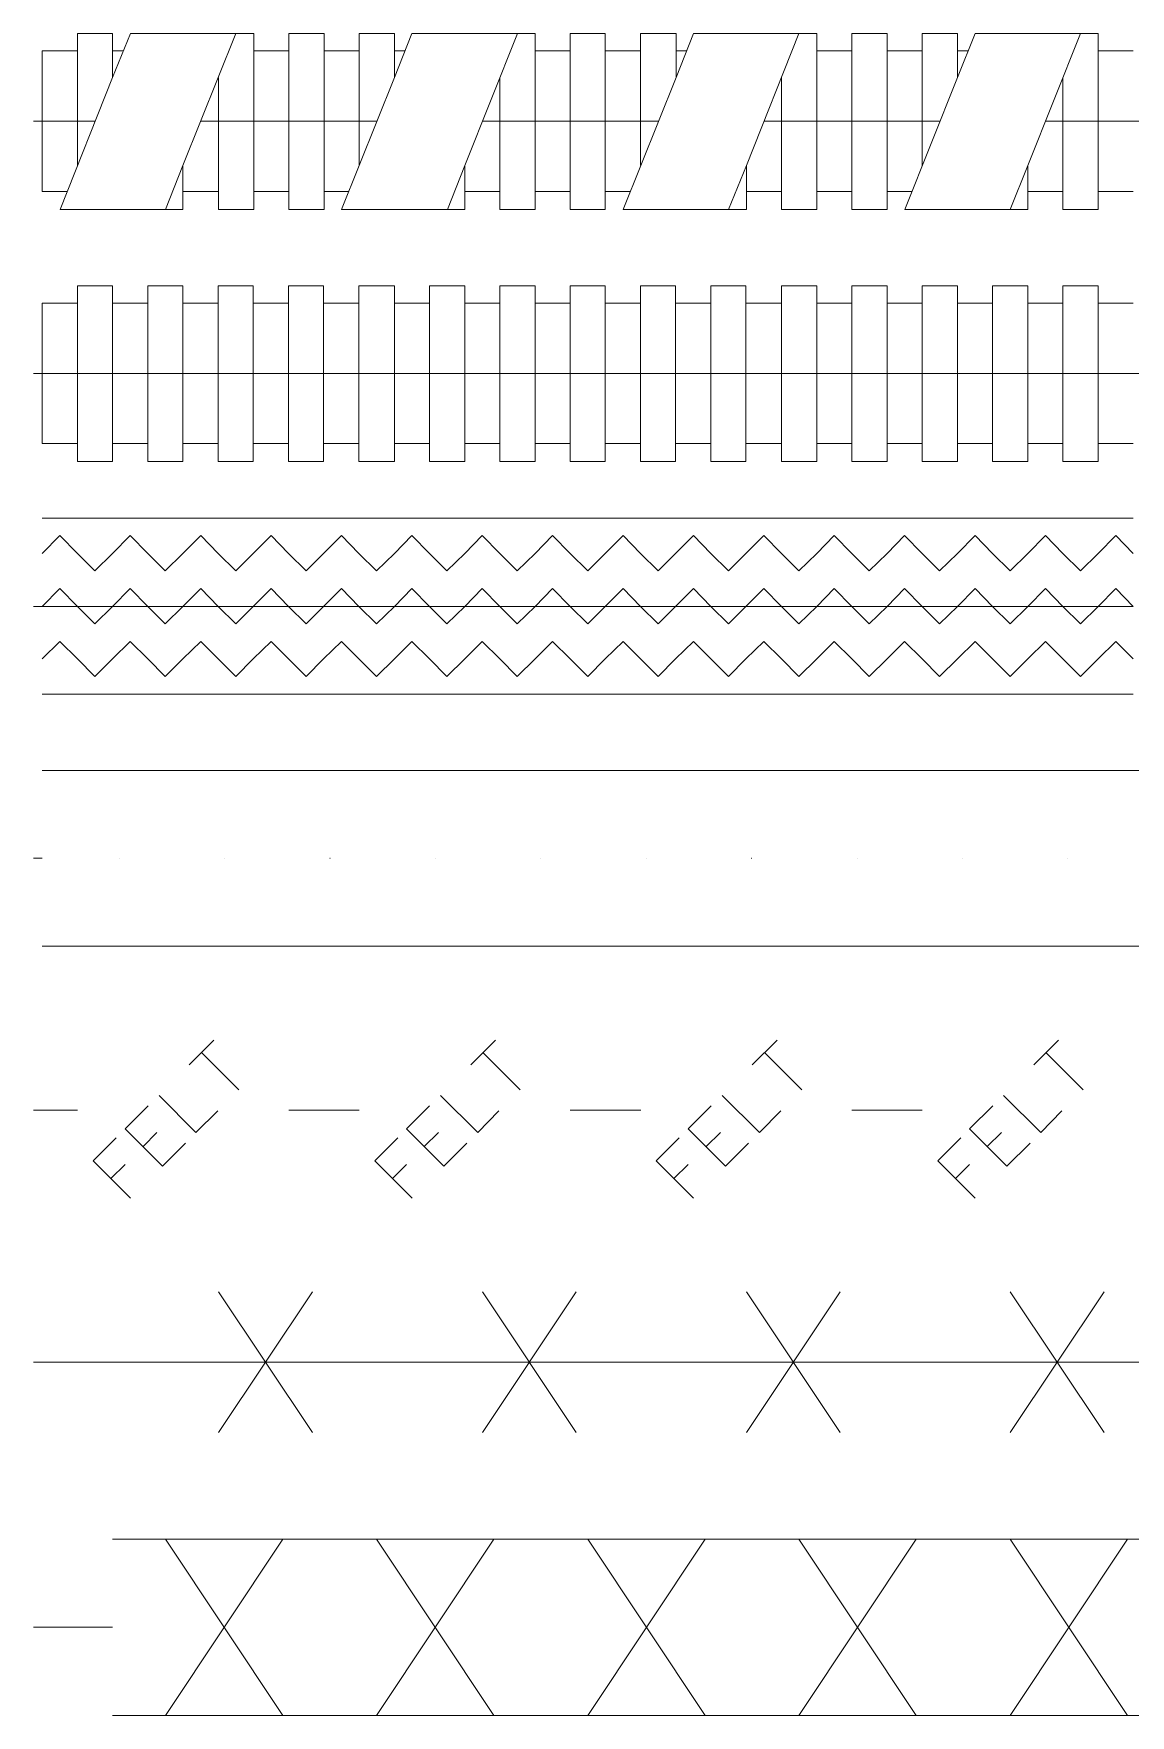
# Model space of a CAD drawing. Header units: inches. Extents: x 47316 to 59086, y 3141 to 11743.
# Drawn here: x 50301.93 to 50333.14, y 6249.01 to 6296.9 of the extents above; entities that cross this region are included whole.
import ezdxf

# ---------------------------------------------------------------- set-up
doc = ezdxf.new("R2010")
doc.units = ezdxf.units.IN
doc.header["$MEASUREMENT"] = 0

msp = doc.modelspace()

# ---------------------------------------------------------------- linework, layer by layer
at = {"color": 0, "lineweight": 0}
for p, q in [((50304.18, 6296.896), (50303.18, 6296.896)), ((50303.18, 6296.896), (50303.18, 6293.141)), ((50304.18, 6295.648), (50304.18, 6296.896)), ((50304.18, 6295.648), (50304.687, 6296.896)), ((50304.687, 6296.896), (50306.181, 6296.896)), ((50306.181, 6296.896), (50308.195, 6296.896)), ((50307.689, 6296.896), (50306.181, 6293.141)), ((50308.195, 6296.896), (50308.195, 6291.893)), ((50309.196, 6296.896), (50310.196, 6296.896)), ((50309.196, 6291.893), (50309.196, 6296.896)), ((50310.196, 6296.896), (50310.196, 6291.893)), ((50312.198, 6296.896), (50311.197, 6296.896)), ((50311.197, 6296.896), (50311.197, 6293.141)), ((50312.198, 6295.648), (50312.198, 6296.896)), ((50312.198, 6295.648), (50312.692, 6296.896)), ((50312.692, 6296.896), (50314.199, 6296.896)), ((50314.199, 6296.896), (50316.2, 6296.896)), ((50315.706, 6296.896), (50314.199, 6293.141)), ((50316.2, 6296.896), (50316.2, 6291.893)), ((50317.201, 6296.896), (50318.201, 6296.896)), ((50317.201, 6291.893), (50317.201, 6296.896)), ((50318.201, 6296.896), (50318.201, 6291.893)), ((50320.215, 6296.896), (50319.202, 6296.896)), ((50319.202, 6296.896), (50319.202, 6293.141)), ((50320.215, 6295.648), (50320.215, 6296.896)), ((50320.215, 6295.648), (50320.709, 6296.896)), ((50320.709, 6296.896), (50322.216, 6296.896)), ((50322.216, 6296.896), (50324.217, 6296.896)), ((50323.711, 6296.896), (50322.216, 6293.141)), ((50324.217, 6296.896), (50324.217, 6291.893)), ((50325.218, 6296.896), (50326.219, 6296.896)), ((50325.218, 6291.893), (50325.218, 6296.896)), ((50326.219, 6296.896), (50326.219, 6291.893)), ((50328.22, 6296.896), (50327.219, 6296.896)), ((50327.219, 6296.896), (50327.219, 6293.141)), ((50328.22, 6295.648), (50328.22, 6296.896)), ((50328.22, 6295.648), (50328.726, 6296.896)), ((50328.726, 6296.896), (50330.221, 6296.896)), ((50330.221, 6296.896), (50332.222, 6296.896)), ((50331.728, 6296.896), (50330.221, 6293.141)), ((50332.222, 6296.896), (50332.222, 6291.893)), ((50302.179, 6292.399), (50302.179, 6296.402)), ((50302.179, 6296.402), (50303.18, 6296.402)), ((50304.18, 6296.402), (50304.489, 6296.402)), ((50308.195, 6292.399), (50308.195, 6296.402)), ((50308.195, 6296.402), (50309.196, 6296.402)), ((50310.196, 6292.399), (50310.196, 6296.402)), ((50310.196, 6296.402), (50311.197, 6296.402)), ((50312.198, 6296.402), (50312.494, 6296.402)), ((50316.2, 6292.399), (50316.2, 6296.402)), ((50316.2, 6296.402), (50317.201, 6296.402)), ((50318.201, 6292.399), (50318.201, 6296.402)), ((50318.201, 6296.402), (50319.202, 6296.402)), ((50320.215, 6296.402), (50320.511, 6296.402)), ((50324.217, 6292.399), (50324.217, 6296.402)), ((50324.217, 6296.402), (50325.218, 6296.402)), ((50326.219, 6292.399), (50326.219, 6296.402)), ((50326.219, 6296.402), (50327.219, 6296.402)), ((50328.22, 6296.402), (50328.516, 6296.402)), ((50332.222, 6292.399), (50332.222, 6296.402)), ((50332.222, 6296.402), (50333.223, 6296.402)), ((50302.685, 6291.893), (50304.18, 6295.648)), ((50307.194, 6291.893), (50307.194, 6295.648)), ((50310.69, 6291.893), (50312.198, 6295.648)), ((50315.199, 6291.893), (50315.199, 6295.648)), ((50318.708, 6291.893), (50320.215, 6295.648)), ((50323.217, 6291.893), (50323.217, 6295.648)), ((50326.725, 6291.893), (50328.22, 6295.648)), ((50331.222, 6291.893), (50331.222, 6295.648)), ((50301.932, 6294.401), (50302.179, 6294.401)), ((50302.179, 6294.401), (50303.686, 6294.401)), ((50306.688, 6294.401), (50308.195, 6294.401)), ((50308.195, 6294.401), (50310.196, 6294.401)), ((50310.196, 6294.401), (50311.691, 6294.401)), ((50314.705, 6294.401), (50316.2, 6294.401)), ((50316.2, 6294.401), (50318.201, 6294.401)), ((50318.201, 6294.401), (50319.708, 6294.401)), ((50322.71, 6294.401), (50324.217, 6294.401)), ((50324.217, 6294.401), (50326.219, 6294.401)), ((50326.219, 6294.401), (50327.726, 6294.401)), ((50330.727, 6294.401), (50332.222, 6294.401)), ((50332.222, 6294.401), (50334.236, 6294.401)), ((50305.687, 6291.893), (50306.181, 6293.141)), ((50306.181, 6293.141), (50306.181, 6291.893)), ((50313.705, 6291.893), (50314.199, 6293.141)), ((50314.199, 6293.141), (50314.199, 6291.893)), ((50321.71, 6291.893), (50322.216, 6293.141)), ((50322.216, 6293.141), (50322.216, 6291.893)), ((50329.727, 6291.893), (50330.221, 6293.141)), ((50330.221, 6293.141), (50330.221, 6291.893)), ((50302.883, 6292.399), (50302.179, 6292.399)), ((50306.181, 6292.399), (50307.194, 6292.399)), ((50309.196, 6292.399), (50308.195, 6292.399)), ((50310.9, 6292.399), (50310.196, 6292.399)), ((50314.199, 6292.399), (50315.199, 6292.399)), ((50317.201, 6292.399), (50316.2, 6292.399)), ((50318.905, 6292.399), (50318.201, 6292.399)), ((50322.216, 6292.399), (50323.217, 6292.399)), ((50325.218, 6292.399), (50324.217, 6292.399)), ((50326.923, 6292.399), (50326.219, 6292.399)), ((50330.221, 6292.399), (50331.222, 6292.399)), ((50333.223, 6292.399), (50332.222, 6292.399)), ((50304.18, 6291.893), (50302.685, 6291.893)), ((50306.181, 6291.893), (50304.18, 6291.893)), ((50308.195, 6291.893), (50307.194, 6291.893)), ((50310.196, 6291.893), (50309.196, 6291.893)), ((50312.198, 6291.893), (50310.69, 6291.893)), ((50314.199, 6291.893), (50312.198, 6291.893)), ((50316.2, 6291.893), (50315.199, 6291.893)), ((50318.201, 6291.893), (50317.201, 6291.893)), ((50320.215, 6291.893), (50318.708, 6291.893)), ((50322.216, 6291.893), (50320.215, 6291.893)), ((50324.217, 6291.893), (50323.217, 6291.893)), ((50326.219, 6291.893), (50325.218, 6291.893)), ((50328.22, 6291.893), (50326.725, 6291.893)), ((50330.221, 6291.893), (50328.22, 6291.893)), ((50332.222, 6291.893), (50331.222, 6291.893)), ((50303.18, 6289.719), (50304.18, 6289.719)), ((50303.18, 6284.716), (50303.18, 6289.719)), ((50304.18, 6289.719), (50304.18, 6284.716)), ((50305.181, 6289.719), (50306.181, 6289.719)), ((50305.181, 6284.716), (50305.181, 6289.719)), ((50306.181, 6289.719), (50306.181, 6284.716)), ((50307.182, 6289.719), (50308.183, 6289.719)), ((50307.182, 6284.716), (50307.182, 6289.719)), ((50308.183, 6289.719), (50308.183, 6284.716)), ((50309.183, 6289.719), (50310.184, 6289.719)), ((50309.183, 6284.716), (50309.183, 6289.719)), ((50310.184, 6289.719), (50310.184, 6284.716)), ((50311.185, 6289.719), (50312.198, 6289.719)), ((50311.185, 6284.716), (50311.185, 6289.719)), ((50312.198, 6289.719), (50312.198, 6284.716)), ((50313.198, 6289.719), (50314.199, 6289.719)), ((50313.198, 6284.716), (50313.198, 6289.719)), ((50314.199, 6289.719), (50314.199, 6284.716)), ((50315.199, 6289.719), (50316.2, 6289.719)), ((50315.199, 6284.716), (50315.199, 6289.719)), ((50316.2, 6289.719), (50316.2, 6284.716)), ((50317.201, 6289.719), (50318.201, 6289.719)), ((50317.201, 6284.716), (50317.201, 6289.719)), ((50318.201, 6289.719), (50318.201, 6284.716)), ((50319.202, 6289.719), (50320.202, 6289.719)), ((50319.202, 6284.716), (50319.202, 6289.719)), ((50320.202, 6289.719), (50320.202, 6284.716)), ((50321.203, 6289.719), (50322.204, 6289.719)), ((50321.203, 6284.716), (50321.203, 6289.719)), ((50322.204, 6289.719), (50322.204, 6284.716)), ((50323.217, 6289.719), (50324.217, 6289.719)), ((50323.217, 6284.716), (50323.217, 6289.719)), ((50324.217, 6289.719), (50324.217, 6284.716)), ((50325.218, 6289.719), (50326.219, 6289.719)), ((50325.218, 6284.716), (50325.218, 6289.719)), ((50326.219, 6289.719), (50326.219, 6284.716)), ((50327.219, 6289.719), (50328.22, 6289.719)), ((50327.219, 6284.716), (50327.219, 6289.719)), ((50328.22, 6289.719), (50328.22, 6284.716)), ((50329.22, 6289.719), (50330.221, 6289.719)), ((50329.22, 6284.716), (50329.22, 6289.719)), ((50330.221, 6289.719), (50330.221, 6284.716)), ((50331.222, 6289.719), (50332.222, 6289.719)), ((50331.222, 6284.716), (50331.222, 6289.719)), ((50332.222, 6289.719), (50332.222, 6284.716)), ((50302.179, 6285.222), (50302.179, 6289.225)), ((50302.179, 6289.225), (50303.18, 6289.225)), ((50304.18, 6285.222), (50304.18, 6289.225)), ((50304.18, 6289.225), (50305.181, 6289.225)), ((50306.181, 6285.222), (50306.181, 6289.225)), ((50306.181, 6289.225), (50307.182, 6289.225)), ((50308.183, 6285.222), (50308.183, 6289.225)), ((50308.183, 6289.225), (50309.183, 6289.225)), ((50310.184, 6285.222), (50310.184, 6289.225)), ((50310.184, 6289.225), (50311.185, 6289.225)), ((50312.198, 6285.222), (50312.198, 6289.225)), ((50312.198, 6289.225), (50313.198, 6289.225)), ((50314.199, 6285.222), (50314.199, 6289.225)), ((50314.199, 6289.225), (50315.199, 6289.225)), ((50316.2, 6285.222), (50316.2, 6289.225)), ((50316.2, 6289.225), (50317.201, 6289.225)), ((50318.201, 6285.222), (50318.201, 6289.225)), ((50318.201, 6289.225), (50319.202, 6289.225)), ((50320.202, 6285.222), (50320.202, 6289.225)), ((50320.202, 6289.225), (50321.203, 6289.225)), ((50322.204, 6285.222), (50322.204, 6289.225)), ((50322.204, 6289.225), (50323.217, 6289.225)), ((50324.217, 6285.222), (50324.217, 6289.225)), ((50324.217, 6289.225), (50325.218, 6289.225)), ((50326.219, 6285.222), (50326.219, 6289.225)), ((50326.219, 6289.225), (50327.219, 6289.225)), ((50328.22, 6285.222), (50328.22, 6289.225)), ((50328.22, 6289.225), (50329.22, 6289.225)), ((50330.221, 6285.222), (50330.221, 6289.225)), ((50330.221, 6289.225), (50331.222, 6289.225)), ((50332.222, 6285.222), (50332.222, 6289.225)), ((50332.222, 6289.225), (50333.223, 6289.225)), ((50301.932, 6287.223), (50302.179, 6287.223)), ((50302.179, 6287.223), (50304.18, 6287.223)), ((50304.18, 6287.223), (50306.181, 6287.223)), ((50306.181, 6287.223), (50308.183, 6287.223)), ((50308.183, 6287.223), (50310.184, 6287.223)), ((50310.184, 6287.223), (50312.198, 6287.223)), ((50312.198, 6287.223), (50314.199, 6287.223)), ((50314.199, 6287.223), (50316.2, 6287.223)), ((50316.2, 6287.223), (50318.201, 6287.223)), ((50318.201, 6287.223), (50320.202, 6287.223)), ((50320.202, 6287.223), (50322.204, 6287.223)), ((50322.204, 6287.223), (50324.217, 6287.223)), ((50324.217, 6287.223), (50326.219, 6287.223)), ((50326.219, 6287.223), (50328.22, 6287.223)), ((50328.22, 6287.223), (50330.221, 6287.223)), ((50330.221, 6287.223), (50332.222, 6287.223)), ((50332.222, 6287.223), (50334.236, 6287.223)), ((50303.18, 6285.222), (50302.179, 6285.222)), ((50305.181, 6285.222), (50304.18, 6285.222)), ((50307.182, 6285.222), (50306.181, 6285.222)), ((50309.183, 6285.222), (50308.183, 6285.222)), ((50311.185, 6285.222), (50310.184, 6285.222)), ((50313.198, 6285.222), (50312.198, 6285.222)), ((50315.199, 6285.222), (50314.199, 6285.222)), ((50317.201, 6285.222), (50316.2, 6285.222)), ((50319.202, 6285.222), (50318.201, 6285.222)), ((50321.203, 6285.222), (50320.202, 6285.222)), ((50323.217, 6285.222), (50322.204, 6285.222)), ((50325.218, 6285.222), (50324.217, 6285.222)), ((50327.219, 6285.222), (50326.219, 6285.222)), ((50329.22, 6285.222), (50328.22, 6285.222)), ((50331.222, 6285.222), (50330.221, 6285.222)), ((50333.223, 6285.222), (50332.222, 6285.222)), ((50304.18, 6284.716), (50303.18, 6284.716)), ((50306.181, 6284.716), (50305.181, 6284.716)), ((50308.183, 6284.716), (50307.182, 6284.716)), ((50310.184, 6284.716), (50309.183, 6284.716)), ((50312.198, 6284.716), (50311.185, 6284.716)), ((50314.199, 6284.716), (50313.198, 6284.716)), ((50316.2, 6284.716), (50315.199, 6284.716)), ((50318.201, 6284.716), (50317.201, 6284.716)), ((50320.202, 6284.716), (50319.202, 6284.716)), ((50322.204, 6284.716), (50321.203, 6284.716)), ((50324.217, 6284.716), (50323.217, 6284.716)), ((50326.219, 6284.716), (50325.218, 6284.716)), ((50328.22, 6284.716), (50327.219, 6284.716)), ((50330.221, 6284.716), (50329.22, 6284.716)), ((50332.222, 6284.716), (50331.222, 6284.716)), ((50303.18, 6283.097), (50302.179, 6283.097)), ((50303.18, 6283.097), (50304.18, 6283.097)), ((50305.181, 6283.097), (50304.18, 6283.097)), ((50305.181, 6283.097), (50306.181, 6283.097)), ((50307.182, 6283.097), (50306.181, 6283.097)), ((50307.182, 6283.097), (50308.183, 6283.097)), ((50309.183, 6283.097), (50308.183, 6283.097)), ((50309.183, 6283.097), (50310.184, 6283.097)), ((50311.185, 6283.097), (50310.184, 6283.097)), ((50311.185, 6283.097), (50312.198, 6283.097)), ((50313.198, 6283.097), (50312.198, 6283.097)), ((50313.198, 6283.097), (50314.199, 6283.097)), ((50315.199, 6283.097), (50314.199, 6283.097)), ((50315.199, 6283.097), (50316.2, 6283.097)), ((50317.201, 6283.097), (50316.2, 6283.097)), ((50317.201, 6283.097), (50318.201, 6283.097)), ((50319.202, 6283.097), (50318.201, 6283.097)), ((50319.202, 6283.097), (50320.202, 6283.097)), ((50321.203, 6283.097), (50320.202, 6283.097)), ((50321.203, 6283.097), (50322.204, 6283.097)), ((50323.217, 6283.097), (50322.204, 6283.097)), ((50323.217, 6283.097), (50324.217, 6283.097)), ((50325.218, 6283.097), (50324.217, 6283.097)), ((50325.218, 6283.097), (50326.219, 6283.097)), ((50327.219, 6283.097), (50326.219, 6283.097)), ((50327.219, 6283.097), (50328.22, 6283.097)), ((50329.22, 6283.097), (50328.22, 6283.097)), ((50329.22, 6283.097), (50330.221, 6283.097)), ((50331.222, 6283.097), (50330.221, 6283.097)), ((50331.222, 6283.097), (50332.222, 6283.097)), ((50333.223, 6283.097), (50332.222, 6283.097)), ((50302.179, 6282.097), (50302.673, 6282.603)), ((50302.673, 6282.603), (50303.18, 6282.097)), ((50304.18, 6282.097), (50304.674, 6282.603)), ((50304.674, 6282.603), (50305.181, 6282.097)), ((50306.181, 6282.097), (50306.688, 6282.603)), ((50306.688, 6282.603), (50307.182, 6282.097)), ((50308.183, 6282.097), (50308.689, 6282.603)), ((50308.689, 6282.603), (50309.183, 6282.097)), ((50310.184, 6282.097), (50310.69, 6282.603)), ((50310.69, 6282.603), (50311.185, 6282.097)), ((50312.198, 6282.097), (50312.692, 6282.603)), ((50312.692, 6282.603), (50313.198, 6282.097)), ((50314.199, 6282.097), (50314.693, 6282.603)), ((50314.693, 6282.603), (50315.199, 6282.097)), ((50316.2, 6282.097), (50316.694, 6282.603)), ((50316.694, 6282.603), (50317.201, 6282.097)), ((50318.201, 6282.097), (50318.708, 6282.603)), ((50318.708, 6282.603), (50319.202, 6282.097)), ((50320.202, 6282.097), (50320.709, 6282.603)), ((50320.709, 6282.603), (50321.203, 6282.097)), ((50322.204, 6282.097), (50322.71, 6282.603)), ((50322.71, 6282.603), (50323.217, 6282.097)), ((50324.217, 6282.097), (50324.711, 6282.603)), ((50324.711, 6282.603), (50325.218, 6282.097)), ((50326.219, 6282.097), (50326.713, 6282.603)), ((50326.713, 6282.603), (50327.219, 6282.097)), ((50328.22, 6282.097), (50328.726, 6282.603)), ((50328.726, 6282.603), (50329.22, 6282.097)), ((50330.221, 6282.097), (50330.727, 6282.603)), ((50330.727, 6282.603), (50331.222, 6282.097)), ((50332.222, 6282.097), (50332.729, 6282.603)), ((50332.729, 6282.603), (50333.223, 6282.097)), ((50303.674, 6281.603), (50303.18, 6282.097)), ((50304.18, 6282.097), (50303.674, 6281.603)), ((50305.675, 6281.603), (50305.181, 6282.097)), ((50306.181, 6282.097), (50305.675, 6281.603)), ((50307.689, 6281.603), (50307.182, 6282.097)), ((50308.183, 6282.097), (50307.689, 6281.603)), ((50309.69, 6281.603), (50309.183, 6282.097)), ((50310.184, 6282.097), (50309.69, 6281.603)), ((50311.691, 6281.603), (50311.185, 6282.097)), ((50312.198, 6282.097), (50311.691, 6281.603)), ((50313.692, 6281.603), (50313.198, 6282.097)), ((50314.199, 6282.097), (50313.692, 6281.603)), ((50315.694, 6281.603), (50315.199, 6282.097)), ((50316.2, 6282.097), (50315.694, 6281.603)), ((50317.707, 6281.603), (50317.201, 6282.097)), ((50318.201, 6282.097), (50317.707, 6281.603)), ((50319.708, 6281.603), (50319.202, 6282.097)), ((50320.202, 6282.097), (50319.708, 6281.603)), ((50321.71, 6281.603), (50321.203, 6282.097)), ((50322.204, 6282.097), (50321.71, 6281.603)), ((50323.711, 6281.603), (50323.217, 6282.097)), ((50324.217, 6282.097), (50323.711, 6281.603)), ((50325.712, 6281.603), (50325.218, 6282.097)), ((50326.219, 6282.097), (50325.712, 6281.603)), ((50327.713, 6281.603), (50327.219, 6282.097)), ((50328.22, 6282.097), (50327.713, 6281.603)), ((50329.727, 6281.603), (50329.22, 6282.097)), ((50330.221, 6282.097), (50329.727, 6281.603)), ((50331.728, 6281.603), (50331.222, 6282.097)), ((50332.222, 6282.097), (50331.728, 6281.603)), ((50302.179, 6280.59), (50302.673, 6281.096)), ((50302.673, 6281.096), (50303.18, 6280.59)), ((50304.18, 6280.59), (50304.674, 6281.096)), ((50304.674, 6281.096), (50305.181, 6280.59)), ((50306.181, 6280.59), (50306.688, 6281.096)), ((50306.688, 6281.096), (50307.182, 6280.59)), ((50308.183, 6280.59), (50308.689, 6281.096)), ((50308.689, 6281.096), (50309.183, 6280.59)), ((50310.184, 6280.59), (50310.69, 6281.096)), ((50310.69, 6281.096), (50311.185, 6280.59)), ((50312.198, 6280.59), (50312.692, 6281.096)), ((50312.692, 6281.096), (50313.198, 6280.59)), ((50314.199, 6280.59), (50314.693, 6281.096)), ((50314.693, 6281.096), (50315.199, 6280.59)), ((50316.2, 6280.59), (50316.694, 6281.096)), ((50316.694, 6281.096), (50317.201, 6280.59)), ((50318.201, 6280.59), (50318.708, 6281.096)), ((50318.708, 6281.096), (50319.202, 6280.59)), ((50320.202, 6280.59), (50320.709, 6281.096)), ((50320.709, 6281.096), (50321.203, 6280.59)), ((50322.204, 6280.59), (50322.71, 6281.096)), ((50322.71, 6281.096), (50323.217, 6280.59)), ((50324.217, 6280.59), (50324.711, 6281.096)), ((50324.711, 6281.096), (50325.218, 6280.59)), ((50326.219, 6280.59), (50326.713, 6281.096)), ((50326.713, 6281.096), (50327.219, 6280.59)), ((50328.22, 6280.59), (50328.726, 6281.096)), ((50328.726, 6281.096), (50329.22, 6280.59)), ((50330.221, 6280.59), (50330.727, 6281.096)), ((50330.727, 6281.096), (50331.222, 6280.59)), ((50332.222, 6280.59), (50332.729, 6281.096)), ((50332.729, 6281.096), (50333.223, 6280.59)), ((50301.932, 6280.59), (50302.179, 6280.59)), ((50302.179, 6280.59), (50303.18, 6280.59)), ((50303.18, 6280.59), (50303.674, 6280.095)), ((50303.18, 6280.59), (50304.18, 6280.59)), ((50303.674, 6280.095), (50304.18, 6280.59)), ((50304.18, 6280.59), (50305.181, 6280.59)), ((50305.181, 6280.59), (50305.675, 6280.095)), ((50305.181, 6280.59), (50306.181, 6280.59)), ((50305.675, 6280.095), (50306.181, 6280.59)), ((50306.181, 6280.59), (50307.182, 6280.59)), ((50307.182, 6280.59), (50307.689, 6280.095)), ((50307.182, 6280.59), (50308.183, 6280.59)), ((50307.689, 6280.095), (50308.183, 6280.59)), ((50308.183, 6280.59), (50309.183, 6280.59)), ((50309.183, 6280.59), (50309.69, 6280.095)), ((50309.183, 6280.59), (50310.184, 6280.59)), ((50309.69, 6280.095), (50310.184, 6280.59)), ((50310.184, 6280.59), (50311.185, 6280.59)), ((50311.185, 6280.59), (50311.691, 6280.095)), ((50311.185, 6280.59), (50312.198, 6280.59)), ((50311.691, 6280.095), (50312.198, 6280.59)), ((50312.198, 6280.59), (50313.198, 6280.59)), ((50313.198, 6280.59), (50313.692, 6280.095)), ((50313.198, 6280.59), (50314.199, 6280.59)), ((50313.692, 6280.095), (50314.199, 6280.59)), ((50314.199, 6280.59), (50315.199, 6280.59)), ((50315.199, 6280.59), (50315.694, 6280.095)), ((50315.199, 6280.59), (50316.2, 6280.59)), ((50315.694, 6280.095), (50316.2, 6280.59)), ((50316.2, 6280.59), (50317.201, 6280.59)), ((50317.201, 6280.59), (50317.707, 6280.095)), ((50317.201, 6280.59), (50318.201, 6280.59)), ((50317.707, 6280.095), (50318.201, 6280.59)), ((50318.201, 6280.59), (50319.202, 6280.59)), ((50319.202, 6280.59), (50319.708, 6280.095)), ((50319.202, 6280.59), (50320.202, 6280.59)), ((50319.708, 6280.095), (50320.202, 6280.59)), ((50320.202, 6280.59), (50321.203, 6280.59)), ((50321.203, 6280.59), (50321.71, 6280.095)), ((50321.203, 6280.59), (50322.204, 6280.59)), ((50321.71, 6280.095), (50322.204, 6280.59)), ((50322.204, 6280.59), (50323.217, 6280.59)), ((50323.217, 6280.59), (50323.711, 6280.095)), ((50323.217, 6280.59), (50324.217, 6280.59)), ((50323.711, 6280.095), (50324.217, 6280.59)), ((50324.217, 6280.59), (50325.218, 6280.59)), ((50325.218, 6280.59), (50325.712, 6280.095)), ((50325.218, 6280.59), (50326.219, 6280.59)), ((50325.712, 6280.095), (50326.219, 6280.59)), ((50326.219, 6280.59), (50327.219, 6280.59)), ((50327.219, 6280.59), (50327.713, 6280.095)), ((50327.219, 6280.59), (50328.22, 6280.59)), ((50327.713, 6280.095), (50328.22, 6280.59)), ((50328.22, 6280.59), (50329.22, 6280.59)), ((50329.22, 6280.59), (50329.727, 6280.095)), ((50329.22, 6280.59), (50330.221, 6280.59)), ((50329.727, 6280.095), (50330.221, 6280.59)), ((50330.221, 6280.59), (50331.222, 6280.59)), ((50331.222, 6280.59), (50331.728, 6280.095)), ((50331.222, 6280.59), (50332.222, 6280.59)), ((50331.728, 6280.095), (50332.222, 6280.59)), ((50332.222, 6280.59), (50333.223, 6280.59)), ((50302.179, 6279.095), (50302.673, 6279.589)), ((50302.673, 6279.589), (50303.18, 6279.095)), ((50304.18, 6279.095), (50304.674, 6279.589)), ((50304.674, 6279.589), (50305.181, 6279.095)), ((50306.181, 6279.095), (50306.688, 6279.589)), ((50306.688, 6279.589), (50307.182, 6279.095)), ((50308.183, 6279.095), (50308.689, 6279.589)), ((50308.689, 6279.589), (50309.183, 6279.095)), ((50310.184, 6279.095), (50310.69, 6279.589)), ((50310.69, 6279.589), (50311.185, 6279.095)), ((50312.198, 6279.095), (50312.692, 6279.589)), ((50312.692, 6279.589), (50313.198, 6279.095)), ((50314.199, 6279.095), (50314.693, 6279.589)), ((50314.693, 6279.589), (50315.199, 6279.095)), ((50316.2, 6279.095), (50316.694, 6279.589)), ((50316.694, 6279.589), (50317.201, 6279.095)), ((50318.201, 6279.095), (50318.708, 6279.589)), ((50318.708, 6279.589), (50319.202, 6279.095)), ((50320.202, 6279.095), (50320.709, 6279.589)), ((50320.709, 6279.589), (50321.203, 6279.095)), ((50322.204, 6279.095), (50322.71, 6279.589)), ((50322.71, 6279.589), (50323.217, 6279.095)), ((50324.217, 6279.095), (50324.711, 6279.589)), ((50324.711, 6279.589), (50325.218, 6279.095)), ((50326.219, 6279.095), (50326.713, 6279.589)), ((50326.713, 6279.589), (50327.219, 6279.095)), ((50328.22, 6279.095), (50328.726, 6279.589)), ((50328.726, 6279.589), (50329.22, 6279.095)), ((50330.221, 6279.095), (50330.727, 6279.589)), ((50330.727, 6279.589), (50331.222, 6279.095)), ((50332.222, 6279.095), (50332.729, 6279.589)), ((50332.729, 6279.589), (50333.223, 6279.095)), ((50303.674, 6278.588), (50303.18, 6279.095)), ((50304.18, 6279.095), (50303.674, 6278.588)), ((50305.675, 6278.588), (50305.181, 6279.095)), ((50306.181, 6279.095), (50305.675, 6278.588)), ((50307.689, 6278.588), (50307.182, 6279.095)), ((50308.183, 6279.095), (50307.689, 6278.588)), ((50309.69, 6278.588), (50309.183, 6279.095)), ((50310.184, 6279.095), (50309.69, 6278.588)), ((50311.691, 6278.588), (50311.185, 6279.095)), ((50312.198, 6279.095), (50311.691, 6278.588)), ((50313.692, 6278.588), (50313.198, 6279.095)), ((50314.199, 6279.095), (50313.692, 6278.588)), ((50315.694, 6278.588), (50315.199, 6279.095)), ((50316.2, 6279.095), (50315.694, 6278.588)), ((50317.707, 6278.588), (50317.201, 6279.095)), ((50318.201, 6279.095), (50317.707, 6278.588)), ((50319.708, 6278.588), (50319.202, 6279.095)), ((50320.202, 6279.095), (50319.708, 6278.588)), ((50321.71, 6278.588), (50321.203, 6279.095)), ((50322.204, 6279.095), (50321.71, 6278.588)), ((50323.711, 6278.588), (50323.217, 6279.095)), ((50324.217, 6279.095), (50323.711, 6278.588)), ((50325.712, 6278.588), (50325.218, 6279.095)), ((50326.219, 6279.095), (50325.712, 6278.588)), ((50327.713, 6278.588), (50327.219, 6279.095)), ((50328.22, 6279.095), (50327.713, 6278.588)), ((50329.727, 6278.588), (50329.22, 6279.095)), ((50330.221, 6279.095), (50329.727, 6278.588)), ((50331.728, 6278.588), (50331.222, 6279.095)), ((50332.222, 6279.095), (50331.728, 6278.588)), ((50303.18, 6278.094), (50302.179, 6278.094)), ((50303.18, 6278.094), (50304.18, 6278.094)), ((50305.181, 6278.094), (50304.18, 6278.094)), ((50305.181, 6278.094), (50306.181, 6278.094)), ((50307.182, 6278.094), (50306.181, 6278.094)), ((50307.182, 6278.094), (50308.183, 6278.094)), ((50309.183, 6278.094), (50308.183, 6278.094)), ((50309.183, 6278.094), (50310.184, 6278.094)), ((50311.185, 6278.094), (50310.184, 6278.094)), ((50311.185, 6278.094), (50312.198, 6278.094)), ((50313.198, 6278.094), (50312.198, 6278.094)), ((50313.198, 6278.094), (50314.199, 6278.094)), ((50315.199, 6278.094), (50314.199, 6278.094)), ((50315.199, 6278.094), (50316.2, 6278.094)), ((50317.201, 6278.094), (50316.2, 6278.094)), ((50317.201, 6278.094), (50318.201, 6278.094)), ((50319.202, 6278.094), (50318.201, 6278.094)), ((50319.202, 6278.094), (50320.202, 6278.094)), ((50321.203, 6278.094), (50320.202, 6278.094)), ((50321.203, 6278.094), (50322.204, 6278.094)), ((50323.217, 6278.094), (50322.204, 6278.094)), ((50323.217, 6278.094), (50324.217, 6278.094)), ((50325.218, 6278.094), (50324.217, 6278.094)), ((50325.218, 6278.094), (50326.219, 6278.094)), ((50327.219, 6278.094), (50326.219, 6278.094)), ((50327.219, 6278.094), (50328.22, 6278.094)), ((50329.22, 6278.094), (50328.22, 6278.094)), ((50329.22, 6278.094), (50330.221, 6278.094)), ((50331.222, 6278.094), (50330.221, 6278.094)), ((50331.222, 6278.094), (50332.222, 6278.094)), ((50333.223, 6278.094), (50332.222, 6278.094)), ((50302.179, 6275.92), (50304.18, 6275.92)), ((50304.18, 6275.92), (50306.181, 6275.92)), ((50306.181, 6275.92), (50308.183, 6275.92)), ((50308.183, 6275.92), (50310.184, 6275.92)), ((50310.184, 6275.92), (50312.198, 6275.92)), ((50312.198, 6275.92), (50314.199, 6275.92)), ((50314.199, 6275.92), (50316.2, 6275.92)), ((50316.2, 6275.92), (50318.201, 6275.92)), ((50318.201, 6275.92), (50320.202, 6275.92)), ((50320.202, 6275.92), (50322.204, 6275.92)), ((50322.204, 6275.92), (50324.217, 6275.92)), ((50324.217, 6275.92), (50326.219, 6275.92)), ((50326.219, 6275.92), (50328.22, 6275.92)), ((50328.22, 6275.92), (50330.221, 6275.92)), ((50330.221, 6275.92), (50332.222, 6275.92)), ((50332.222, 6275.92), (50334.236, 6275.92)), ((50301.932, 6273.425), (50302.179, 6273.425)), ((50302.179, 6270.917), (50304.18, 6270.917)), ((50304.18, 6270.917), (50306.181, 6270.917)), ((50306.181, 6270.917), (50308.183, 6270.917)), ((50308.183, 6270.917), (50310.184, 6270.917)), ((50310.184, 6270.917), (50312.198, 6270.917)), ((50312.198, 6270.917), (50314.199, 6270.917)), ((50314.199, 6270.917), (50316.2, 6270.917)), ((50316.2, 6270.917), (50318.201, 6270.917)), ((50318.201, 6270.917), (50320.202, 6270.917)), ((50320.202, 6270.917), (50322.204, 6270.917)), ((50322.204, 6270.917), (50324.217, 6270.917)), ((50324.217, 6270.917), (50326.219, 6270.917)), ((50326.219, 6270.917), (50328.22, 6270.917)), ((50328.22, 6270.917), (50330.221, 6270.917)), ((50330.221, 6270.917), (50332.222, 6270.917)), ((50332.222, 6270.917), (50334.236, 6270.917)), ((50306.354, 6267.532), (50307.059, 6268.236)), ((50314.372, 6267.532), (50315.076, 6268.236)), ((50322.377, 6267.532), (50323.093, 6268.236)), ((50330.394, 6267.532), (50331.098, 6268.236)), ((50306.713, 6267.89), (50307.775, 6266.828)), ((50314.718, 6267.89), (50315.78, 6266.828)), ((50322.735, 6267.89), (50323.797, 6266.828)), ((50330.74, 6267.89), (50331.802, 6266.828)), ((50301.932, 6266.247), (50303.18, 6266.247)), ((50304.538, 6265.716), (50305.193, 6266.371)), ((50305.502, 6266.667), (50306.552, 6265.605)), ((50309.196, 6266.247), (50311.197, 6266.247)), ((50312.543, 6265.716), (50313.198, 6266.371)), ((50313.507, 6266.667), (50314.569, 6265.605)), ((50317.201, 6266.247), (50319.214, 6266.247)), ((50320.561, 6265.716), (50321.215, 6266.371)), ((50321.524, 6266.667), (50322.587, 6265.605)), ((50325.218, 6266.247), (50327.219, 6266.247)), ((50328.566, 6265.716), (50329.233, 6266.371)), ((50329.529, 6266.667), (50330.592, 6265.605)), ((50306.552, 6265.605), (50307.17, 6266.223)), ((50314.569, 6265.605), (50315.175, 6266.223)), ((50322.587, 6265.605), (50323.192, 6266.223)), ((50330.592, 6265.605), (50331.197, 6266.223)), ((50303.624, 6264.802), (50304.279, 6265.457)), ((50305.601, 6264.654), (50304.538, 6265.716)), ((50305.045, 6265.21), (50305.44, 6265.605)), ((50305.601, 6264.654), (50306.256, 6265.309)), ((50311.642, 6264.802), (50312.296, 6265.457)), ((50313.606, 6264.654), (50312.543, 6265.716)), ((50313.05, 6265.21), (50313.458, 6265.605)), ((50313.606, 6264.654), (50314.261, 6265.309)), ((50319.647, 6264.802), (50320.301, 6265.457)), ((50321.623, 6264.654), (50320.561, 6265.716)), ((50321.067, 6265.21), (50321.475, 6265.605)), ((50321.623, 6264.654), (50322.278, 6265.309)), ((50327.664, 6264.802), (50328.319, 6265.457)), ((50329.628, 6264.654), (50328.566, 6265.716)), ((50329.072, 6265.21), (50329.48, 6265.605)), ((50329.628, 6264.654), (50330.295, 6265.309)), ((50304.687, 6263.74), (50303.624, 6264.802)), ((50312.704, 6263.74), (50311.642, 6264.802)), ((50320.709, 6263.74), (50319.647, 6264.802)), ((50328.726, 6263.74), (50327.664, 6264.802)), ((50304.131, 6264.296), (50304.538, 6264.703)), ((50312.148, 6264.296), (50312.543, 6264.703)), ((50320.153, 6264.296), (50320.561, 6264.703)), ((50328.17, 6264.296), (50328.566, 6264.703)), ((50307.194, 6257.069), (50309.863, 6261.071)), ((50307.194, 6261.071), (50309.863, 6257.069)), ((50314.705, 6257.069), (50317.374, 6261.071)), ((50314.705, 6261.071), (50317.374, 6257.069)), ((50322.216, 6257.069), (50324.884, 6261.071)), ((50322.216, 6261.071), (50324.884, 6257.069)), ((50329.727, 6257.069), (50332.395, 6261.071)), ((50329.727, 6261.071), (50332.395, 6257.069)), ((50301.932, 6259.07), (50307.936, 6259.07)), ((50307.936, 6259.07), (50315.446, 6259.07)), ((50315.446, 6259.07), (50322.97, 6259.07)), ((50322.97, 6259.07), (50330.48, 6259.07)), ((50330.48, 6259.07), (50337.991, 6259.07)), ((50304.18, 6254.03), (50306.181, 6254.03)), ((50305.687, 6249.015), (50309.023, 6254.03)), ((50305.687, 6254.03), (50309.023, 6249.015)), ((50306.181, 6254.03), (50308.183, 6254.03)), ((50308.183, 6254.03), (50310.196, 6254.03)), ((50310.196, 6254.03), (50312.198, 6254.03)), ((50311.691, 6249.015), (50315.026, 6254.03)), ((50311.691, 6254.03), (50315.026, 6249.015)), ((50312.198, 6254.03), (50314.199, 6254.03)), ((50314.199, 6254.03), (50316.2, 6254.03)), ((50316.2, 6254.03), (50318.201, 6254.03)), ((50317.707, 6249.015), (50321.042, 6254.03)), ((50317.707, 6254.03), (50321.042, 6249.015)), ((50318.201, 6254.03), (50320.202, 6254.03)), ((50320.202, 6254.03), (50322.216, 6254.03)), ((50322.216, 6254.03), (50324.217, 6254.03)), ((50323.711, 6249.015), (50327.046, 6254.03)), ((50323.711, 6254.03), (50327.046, 6249.015)), ((50324.217, 6254.03), (50326.219, 6254.03)), ((50326.219, 6254.03), (50328.22, 6254.03)), ((50328.22, 6254.03), (50330.221, 6254.03)), ((50329.727, 6249.015), (50333.062, 6254.03)), ((50329.727, 6254.03), (50333.062, 6249.015)), ((50330.221, 6254.03), (50332.222, 6254.03)), ((50332.222, 6254.03), (50334.236, 6254.03)), ((50301.932, 6251.522), (50304.18, 6251.522)), ((50304.18, 6249.015), (50306.181, 6249.015)), ((50306.181, 6249.015), (50308.183, 6249.015)), ((50308.183, 6249.015), (50310.196, 6249.015)), ((50310.196, 6249.015), (50312.198, 6249.015)), ((50312.198, 6249.015), (50314.199, 6249.015)), ((50314.199, 6249.015), (50316.2, 6249.015)), ((50316.2, 6249.015), (50318.201, 6249.015)), ((50318.201, 6249.015), (50320.202, 6249.015)), ((50320.202, 6249.015), (50322.216, 6249.015)), ((50322.216, 6249.015), (50324.217, 6249.015)), ((50324.217, 6249.015), (50326.219, 6249.015)), ((50326.219, 6249.015), (50328.22, 6249.015)), ((50328.22, 6249.015), (50330.221, 6249.015)), ((50330.221, 6249.015), (50332.222, 6249.015)), ((50332.222, 6249.015), (50334.236, 6249.015))]:
    msp.add_line(p, q, dxfattribs=at)
at = {"color": 0, "lineweight": -3}
for p, q in [((50304.364, 6273.425), (50304.368, 6273.425)), ((50307.364, 6273.425), (50307.368, 6273.425)), ((50310.364, 6273.425), (50310.368, 6273.425)), ((50313.364, 6273.425), (50313.368, 6273.425)), ((50316.364, 6273.425), (50316.368, 6273.425)), ((50319.364, 6273.425), (50319.368, 6273.425)), ((50322.364, 6273.425), (50322.368, 6273.425)), ((50325.364, 6273.425), (50325.368, 6273.425)), ((50328.364, 6273.425), (50328.368, 6273.425)), ((50331.364, 6273.425), (50331.368, 6273.425))]:
    msp.add_line(p, q, dxfattribs=at)

doc.saveas('drawing.dxf')
